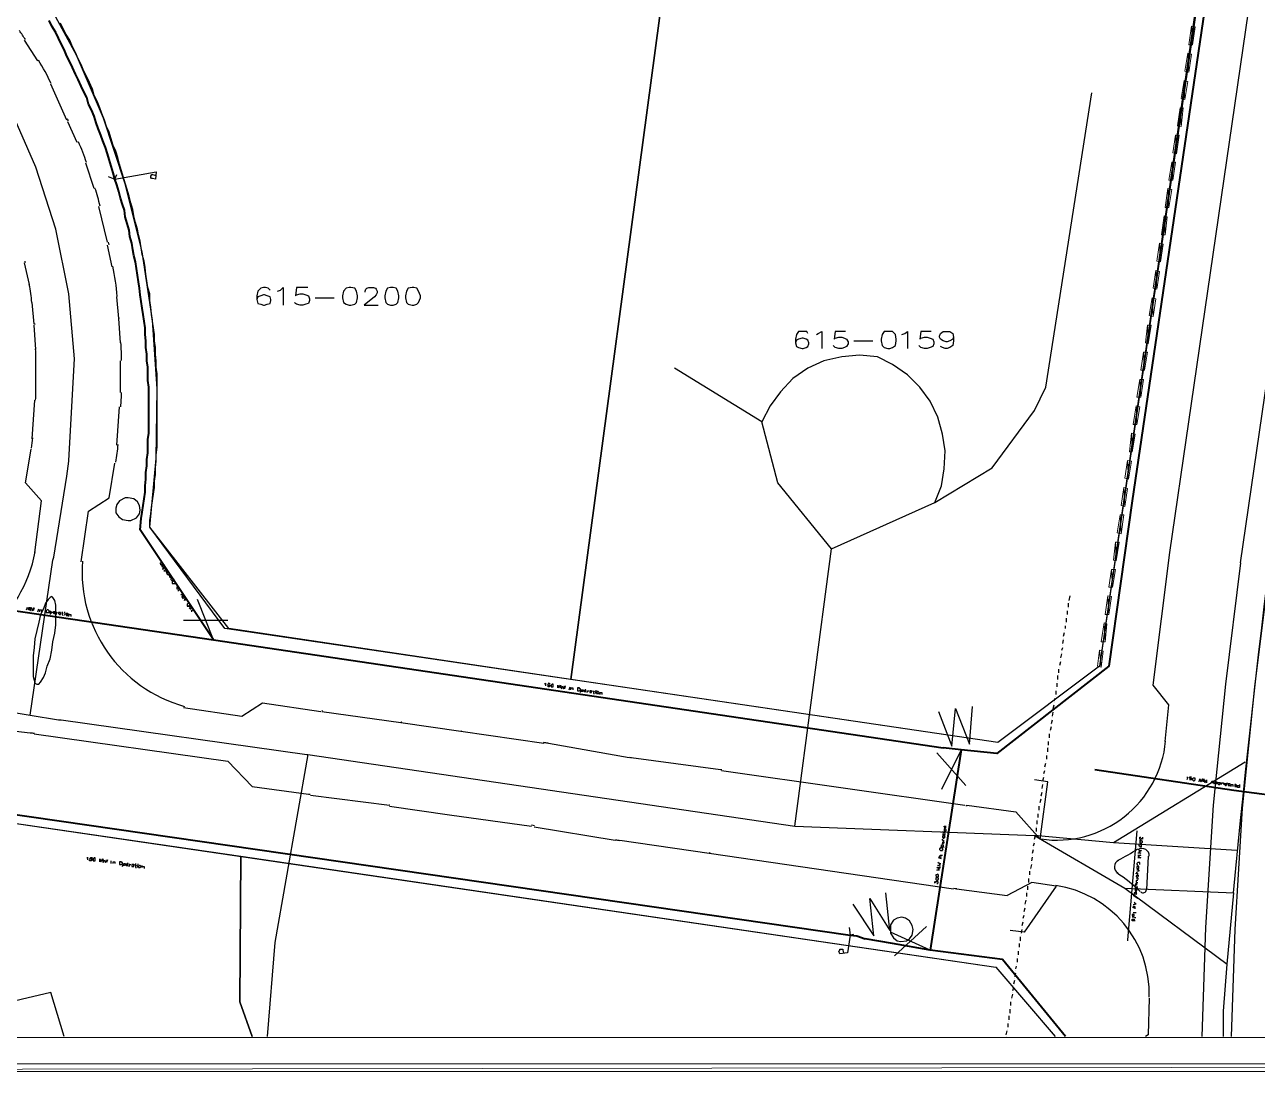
# Model space of a CAD drawing. Header units: inches. Extents: x 5 to 844, y 8 to 596.
# Drawn here: x 225.4 to 393.9, y 8.1 to 151.3 of the extents above; entities that cross this region are included whole.
import ezdxf

# ---------------------------------------------------------------- set-up
doc = ezdxf.new("R2010")
doc.units = ezdxf.units.IN
doc.header["$MEASUREMENT"] = 0
doc.layers.add('PDF_Geometry', color=7, linetype='Continuous', true_color=0x989898)

msp = doc.modelspace()

# ---------------------------------------------------------------- linework, layer by layer
at = {"layer": 'PDF_Geometry', "lineweight": 25}
for points in [[(391.62, 77.67), (451.53, 489.72), (451.92, 491.65)], [(379.67, 60.95), (381.98, 79.08), (410.91, 278.23)], [(227.19, 146.32), (227.19, 146.32), (225.39, 149.15)], [(231.17, 138.22), (228.99, 143.11)], [(232.59, 135.14), (232.59, 135.14), (231.3, 137.96)], [(234.9, 128.84), (234.9, 128.84), (233.75, 132.31)], [(236.7, 121.51), (235.55, 126.39)], [(237.35, 118.17), (236.7, 121.12)], [(226.03, 115.72), (225.39, 118.68)], [(226.67, 110.32), (226.42, 113.28)], [(238.25, 111.09), (237.99, 114.05)], [(226.93, 106.85), (226.93, 106.85), (226.67, 110.19)], [(238.5, 107.75), (238.5, 107.75), (238.25, 111.09)], [(226.93, 101.07), (226.93, 105.44)], [(238.5, 100.94), (238.5, 105.31)], [(226.42, 94.64), (226.8, 99.91)], [(237.99, 93.74), (238.37, 99.01)], [(225.52, 88.6), (226.29, 93.22)], [(236.96, 86.54), (237.73, 91.3)], [(226.8, 79.08), (227.7, 86.15), (225.52, 88.6)], [(233.1, 77.8), (234.13, 84.74), (236.96, 86.54)], [(391.62, 77.67), (389.57, 61.08), (387.89, 44.5), (386.87, 27.78), (386.35, 12.87)], [(395.61, 77.15), (393.55, 60.7), (391.88, 44.11), (390.85, 27.53), (390.34, 12.87)], [(229.12, 73.04), (228.86, 72.91), (228.6, 72.65), (228.22, 72.14), (227.96, 71.37), (227.57, 70.6), (227.32, 69.57), (227.06, 68.41), (226.8, 67.25), (226.67, 66.1), (226.55, 64.94), (226.55, 63.91), (226.55, 62.88), (226.55, 62.11), (226.67, 61.6), (226.8, 61.21), (227.06, 61.08), (227.32, 61.08), (227.57, 61.34), (227.96, 61.98), (228.22, 62.63), (228.47, 63.53), (228.86, 64.55), (229.12, 65.71), (229.25, 66.87), (229.5, 68.03), (229.63, 69.18), (229.63, 70.21), (229.63, 71.11), (229.63, 71.88), (229.5, 72.52), (229.25, 72.91), (229.12, 73.04)], [(368.22, 72.52), (368.35, 73.17)], [(367.97, 70.6), (367.97, 71.11)], [(368.1, 71.62), (368.1, 72.14)], [(368.1, 71.37), (368.1, 71.37)], [(368.22, 72.27), (368.22, 72.27)], [(367.71, 69.31), (367.71, 69.31)], [(367.84, 70.34), (367.84, 70.34)], [(367.84, 69.57), (367.84, 70.08)], [(367.45, 67.64), (367.58, 68.15)], [(367.58, 68.41), (367.58, 68.41)], [(367.71, 68.67), (367.71, 69.05)], [(367.2, 65.71), (367.32, 66.1)], [(367.32, 66.61), (367.45, 67.13)], [(367.32, 66.35), (367.32, 66.35)], [(367.45, 67.38), (367.45, 67.38)], [(366.94, 63.65), (367.07, 64.17)], [(367.07, 64.68), (367.2, 65.2)], [(367.07, 64.43), (367.07, 64.43)], [(367.2, 65.45), (367.2, 65.45)], [(366.81, 62.63), (366.81, 63.14)], [(366.81, 62.37), (366.81, 62.37)], [(366.94, 63.4), (366.94, 63.4)], [(366.55, 60.7), (366.55, 61.21)], [(366.68, 61.73), (366.68, 62.24)], [(366.68, 61.47), (366.68, 61.47)], [(381.34, 53.24), (381.85, 58.25), (379.67, 60.95)], [(366.17, 58.77), (366.3, 59.15)], [(366.3, 59.41), (366.3, 59.41)], [(366.42, 60.44), (366.42, 60.44)], [(366.42, 59.67), (366.42, 60.18)], [(196.33, 55.04), (198.65, 57.61), (226.16, 54.4)], [(247.12, 57.87), (255.09, 56.71), (257.92, 58.51)], [(257.92, 58.51), (265.89, 57.35)], [(266.02, 57.35), (276.81, 55.81)], [(366.04, 57.74), (366.17, 58.25)], [(366.04, 57.48), (366.04, 57.48)], [(366.17, 58.51), (366.17, 58.51)], [(276.81, 55.81), (285.04, 54.65)], [(365.78, 55.68), (365.91, 56.2)], [(365.91, 56.71), (366.04, 57.23)], [(365.91, 56.45), (365.91, 56.45)], [(226.67, 54.27), (253.16, 50.54), (256.5, 47.07)], [(285.04, 54.65), (296.36, 52.98)], [(365.52, 53.75), (365.52, 54.27)], [(365.65, 54.78), (365.78, 55.3)], [(365.65, 54.53), (365.65, 54.53)], [(365.78, 55.55), (365.78, 55.55)], [(297, 52.98), (308.06, 51.05)], [(365.27, 51.83), (365.27, 52.34)], [(365.4, 52.73), (365.4, 53.24)], [(365.4, 52.47), (365.4, 52.47)], [(365.52, 53.5), (365.52, 53.5)], [(308.31, 51.05), (320.53, 49.38)], [(365.14, 51.57), (365.14, 51.57)], [(365.14, 50.8), (365.14, 51.31)], [(320.66, 49.25), (320.66, 49.25), (353.95, 44.5)], [(364.75, 48.87), (364.88, 49.25)], [(364.88, 49.77), (365.01, 50.28)], [(364.88, 49.51), (364.88, 49.51)], [(365.01, 50.54), (365.01, 50.54)], [(364.24, 39.87), (365.27, 47.71), (363.47, 47.97)], [(364.5, 46.81), (364.62, 47.33)], [(364.62, 47.84), (364.75, 48.35)], [(364.62, 47.58), (364.62, 47.58)], [(364.75, 48.61), (364.75, 48.61)], [(256.5, 47.07), (264.22, 46.04)], [(264.47, 45.91), (275.27, 44.5)], [(364.37, 45.78), (364.5, 46.3)], [(364.37, 45.65), (364.37, 45.65)], [(364.5, 46.55), (364.5, 46.55)], [(275.27, 44.37), (283.5, 43.21)], [(354.21, 44.5), (354.21, 44.5), (360.9, 43.6)], [(364.11, 43.85), (364.11, 44.37)], [(364.24, 44.88), (364.37, 45.4)], [(364.24, 44.63), (364.24, 44.63)], [(283.5, 43.21), (294.69, 41.67)], [(364.24, 39.87), (360.9, 43.6)], [(363.85, 42.57), (363.85, 42.57)], [(363.85, 41.93), (363.85, 42.44)], [(363.98, 42.83), (363.98, 43.34)], [(364.11, 43.6), (364.11, 43.6)], [(295.07, 41.54), (306.13, 39.74)], [(363.6, 40.64), (363.6, 40.64)], [(363.72, 41.67), (363.72, 41.67)], [(363.72, 40.9), (363.72, 41.41)], [(306.77, 39.74), (318.98, 37.94)], [(363.34, 38.97), (363.47, 39.36)], [(363.47, 39.87), (363.6, 40.38)], [(363.47, 39.61), (363.47, 39.61)], [(318.98, 37.94), (352.41, 33.06)], [(363.08, 36.91), (363.21, 37.43)], [(363.21, 37.94), (363.34, 38.46)], [(363.21, 37.68), (363.21, 37.68)], [(363.34, 38.71), (363.34, 38.71)], [(379.02, 37.56), (378.77, 32.93)], [(362.82, 34.98), (362.82, 35.5)], [(362.95, 35.88), (363.08, 36.4)], [(362.95, 35.76), (362.95, 35.76)], [(363.08, 36.66), (363.08, 36.66)], [(366.42, 33.44), (363.08, 33.96), (359.74, 32.16)], [(362.7, 33.96), (362.7, 34.47)], [(362.82, 34.73), (362.82, 34.73)], [(352.8, 33.06), (359.74, 32.16)], [(366.42, 33.44), (362.05, 27.14), (360.12, 27.4)], [(362.44, 32.67), (362.44, 32.67)], [(362.44, 32.03), (362.44, 32.54)], [(362.57, 33.7), (362.57, 33.7)], [(362.57, 32.93), (362.57, 33.44)], [(362.05, 29.97), (362.18, 30.48)], [(362.18, 31), (362.31, 31.51)], [(362.18, 30.74), (362.18, 30.74)], [(362.31, 31.77), (362.31, 31.77)], [(361.92, 29.07), (362.05, 29.46)], [(361.92, 28.81), (361.92, 28.81)], [(362.05, 29.71), (362.05, 29.71)], [(361.67, 27.01), (361.8, 27.53)], [(361.8, 28.04), (361.92, 28.56)], [(361.8, 27.78), (361.8, 27.78)], [(361.41, 25.08), (361.41, 25.6)], [(361.54, 25.98), (361.54, 26.5)], [(361.54, 25.86), (361.54, 25.86)], [(361.67, 26.76), (361.67, 26.76)], [(361.15, 23.8), (361.15, 23.8)], [(361.28, 24.06), (361.28, 24.57)], [(361.41, 24.83), (361.41, 24.83)], [(360.9, 22.13), (361.02, 22.51)], [(361.02, 22.77), (361.02, 22.77)], [(361.15, 23.03), (361.15, 23.54)], [(360.64, 20.07), (360.77, 20.58)], [(360.77, 21.1), (360.9, 21.61)], [(360.77, 20.84), (360.77, 20.84)], [(360.9, 21.87), (360.9, 21.87)], [(360.38, 18.14), (360.51, 18.66)], [(360.51, 19.17), (360.64, 19.56)], [(360.51, 18.91), (360.51, 18.91)], [(360.64, 19.81), (360.64, 19.81)], [(360.25, 17.11), (360.25, 17.63)], [(360.25, 16.86), (360.25, 16.86)], [(360.38, 17.88), (360.38, 17.88)], [(379.15, 18.14), (379.02, 13.13)], [(360, 15.18), (360, 15.7)], [(360.12, 16.08), (360.12, 16.6)], [(360.12, 15.96), (360.12, 15.96)], [(359.61, 13.13), (359.74, 13.64)], [(359.74, 13.9), (359.74, 13.9)], [(359.87, 14.93), (359.87, 14.93)], [(359.87, 14.16), (359.87, 14.67)], [(359.61, 12.87), (359.61, 12.87)], [(379.02, 13.13), (378.64, 12.87)]]:
    msp.add_lwpolyline(points, dxfattribs=at)
at = {"layer": 'PDF_Geometry', "color": 6, "lineweight": 40}
for points in [[(392.65, 296.49), (394.07, 296.23), (405.64, 280.8), (402.81, 261.52), (400.88, 248.79), (400.62, 246.73), (394.58, 206.49), (387.12, 156.09), (376.84, 86.15), (373.62, 63.53), (358.32, 51.57), (353.44, 52.08), (351, 52.34)], [(353.44, 52.08), (349.2, 24.7), (344.05, 25.6)], [(344.05, 25.6), (340.33, 26.24)], [(367.71, 12.87), (359.1, 23.41), (349.2, 24.7)]]:
    msp.add_lwpolyline(points, dxfattribs=at)
at = {"layer": 'PDF_Geometry', "color": 7, "lineweight": 25}
for points in [[(404.35, 280.54), (372.34, 63.53), (358.45, 53.11), (252.77, 68.67), (242.49, 82.55), (242.49, 83.45), (242.62, 84.35), (242.74, 85.25), (242.87, 86.15), (243, 87.05), (243.13, 87.95), (243.13, 88.85), (243.26, 89.75), (243.26, 90.65), (243.39, 91.55), (243.39, 92.45), (243.52, 93.48), (243.52, 94.38), (243.52, 95.28), (243.52, 96.18), (243.52, 97.08), (243.52, 97.98), (243.52, 98.88), (243.52, 99.78), (243.52, 100.68), (243.52, 101.71), (243.52, 102.61), (243.52, 103.51), (243.39, 104.41), (243.39, 105.31), (243.26, 106.21), (243.26, 107.11), (243.13, 108.01), (243.13, 108.91), (243, 109.81), (242.87, 110.71), (242.74, 111.61), (242.62, 112.64), (242.49, 113.54), (242.49, 114.44), (242.23, 115.34), (242.1, 116.24), (241.97, 117.14), (241.85, 118.04), (241.72, 118.94), (241.46, 119.84), (241.33, 120.74), (241.2, 121.64), (240.95, 122.54), (240.82, 123.31), (240.56, 124.21), (240.3, 125.11), (240.17, 126.01), (239.92, 126.91), (239.66, 127.81), (239.4, 128.71), (239.15, 129.61), (238.89, 130.38), (238.63, 131.28), (238.37, 132.18), (238.12, 133.08), (237.86, 133.98), (237.47, 134.75), (237.22, 135.65), (236.96, 136.55), (236.57, 137.32), (236.32, 138.22), (235.93, 139.12), (235.67, 139.89), (235.29, 140.79), (234.9, 141.56), (234.65, 142.46), (234.26, 143.36), (233.87, 144.14), (233.49, 144.91), (233.1, 145.81), (232.72, 146.58), (232.33, 147.48), (231.95, 148.25), (231.56, 149.15), (231.05, 149.92), (230.66, 150.69), (230.27, 151.46)], [(258.94, 114.95), (258.69, 115.21), (258.3, 115.34), (258.04, 115.34), (257.66, 115.21), (257.27, 114.82), (257.14, 114.18), (257.14, 113.67), (257.27, 113.15), (257.66, 113.02), (258.04, 112.89), (258.17, 112.89), (258.56, 113.02), (258.94, 113.15), (259.07, 113.54), (259.07, 113.67), (258.94, 114.05), (258.56, 114.18), (258.17, 114.31), (258.04, 114.31), (257.66, 114.18), (257.27, 114.05), (257.14, 113.67)], [(259.97, 114.82), (260.36, 114.95), (260.74, 115.34), (260.74, 112.89)], [(264.09, 115.34), (262.54, 115.34), (262.42, 114.18), (262.54, 114.31), (263.06, 114.44), (263.44, 114.44), (263.83, 114.31), (264.22, 114.18), (264.34, 113.79), (264.34, 113.54), (264.22, 113.15), (263.83, 113.02), (263.44, 112.89), (263.06, 112.89), (262.54, 113.02), (262.42, 113.15), (262.29, 113.28)], [(269.74, 115.34), (269.36, 115.21), (268.97, 114.82), (268.84, 114.18), (268.84, 113.92), (268.97, 113.28), (269.36, 113.02), (269.74, 112.89), (270, 112.89), (270.52, 113.02), (270.77, 113.28), (270.9, 113.92), (270.9, 114.18), (270.77, 114.82), (270.52, 115.21), (270, 115.34), (269.74, 115.34)], [(271.93, 114.69), (271.93, 114.82), (272.06, 115.08), (272.19, 115.21), (272.44, 115.34), (273.09, 115.34), (273.34, 115.21), (273.47, 115.08), (273.6, 114.82), (273.6, 114.57), (273.47, 114.31), (273.21, 114.05), (271.8, 112.89), (273.73, 112.89)], [(275.4, 115.34), (275.01, 115.21), (274.76, 114.82), (274.63, 114.18), (274.63, 113.92), (274.76, 113.28), (275.01, 113.02), (275.4, 112.89), (275.79, 112.89), (276.17, 113.02), (276.43, 113.28), (276.56, 113.92), (276.56, 114.18), (276.43, 114.82), (276.17, 115.21), (275.79, 115.34), (275.4, 115.34)], [(278.36, 115.34), (277.84, 115.21), (277.59, 114.82), (277.46, 114.18), (277.46, 113.92), (277.59, 113.28), (277.84, 113.02), (278.36, 112.89), (278.61, 112.89), (279, 113.02), (279.26, 113.28), (279.51, 113.92), (279.51, 114.18), (279.26, 114.82), (279, 115.21), (278.61, 115.34), (278.36, 115.34)], [(265.12, 113.92), (267.69, 113.92)], [(332.48, 109.04), (332.35, 109.29), (331.97, 109.29), (331.71, 109.29), (331.2, 109.29), (330.94, 108.91), (330.81, 108.27), (330.81, 107.75), (330.94, 107.24), (331.2, 107.11), (331.71, 106.98), (331.84, 106.98), (332.23, 107.11), (332.48, 107.24), (332.61, 107.62), (332.61, 107.75), (332.48, 108.14), (332.23, 108.27), (331.84, 108.39), (331.71, 108.39), (331.2, 108.27), (330.94, 108.14), (330.81, 107.75)], [(333.64, 108.91), (333.9, 109.04), (334.41, 109.29), (334.41, 106.98)], [(337.63, 109.29), (336.21, 109.29), (336.08, 108.27), (336.21, 108.39), (336.73, 108.52), (337.11, 108.52), (337.5, 108.39), (337.75, 108.27), (338.01, 107.88), (338.01, 107.62), (337.75, 107.24), (337.5, 107.11), (337.11, 106.98), (336.73, 106.98), (336.21, 107.11), (336.08, 107.24), (335.95, 107.37)], [(338.78, 108.01), (341.35, 108.01)], [(343.41, 109.29), (342.9, 109.29), (342.64, 108.91), (342.51, 108.27), (342.51, 108.01), (342.64, 107.37), (342.9, 107.11), (343.41, 106.98), (343.67, 106.98), (344.05, 107.11), (344.44, 107.37), (344.57, 108.01), (344.57, 108.27), (344.44, 108.91), (344.05, 109.29), (343.67, 109.29), (343.41, 109.29)], [(345.34, 108.91), (345.73, 109.04), (346.11, 109.29), (346.11, 106.98)], [(349.33, 109.29), (347.91, 109.29), (347.78, 108.27), (347.91, 108.39), (348.43, 108.52), (348.81, 108.52), (349.2, 108.39), (349.58, 108.27), (349.71, 107.88), (349.71, 107.62), (349.58, 107.24), (349.2, 107.11), (348.81, 106.98), (348.43, 106.98), (347.91, 107.11), (347.78, 107.24), (347.65, 107.37)], [(352.41, 108.52), (352.28, 108.27), (351.9, 108.01), (351.51, 107.88), (351.38, 107.88), (351, 108.01), (350.61, 108.27), (350.48, 108.52), (350.48, 108.65), (350.61, 109.04), (351, 109.29), (351.38, 109.29), (351.51, 109.29), (351.9, 109.29), (352.28, 109.04), (352.41, 108.52), (352.41, 108.01), (352.28, 107.37), (351.9, 107.11), (351.51, 106.98), (351.25, 106.98), (350.87, 107.11), (350.61, 107.24)], [(142.85, 12.87), (138.09, 27.01), (146.06, 41.41), (153.01, 42.7), (159.95, 43.73), (166.89, 44.5), (173.96, 45.14), (181.03, 45.4), (188.1, 45.53), (195.05, 45.27), (202.12, 44.88), (209.19, 44.11), (216.13, 43.21), (358.2, 22.38), (366.3, 12.87)]]:
    msp.add_lwpolyline(points, dxfattribs=at)
at = {"layer": 'PDF_Geometry', "color": 9, "lineweight": 25, "true_color": 0xbababa}
for points in [[(274.63, 157.38), (312.68, 155.96), (300.08, 61.73), (253.29, 68.67), (242.49, 82.55), (243.39, 91.94), (243.52, 101.45), (242.87, 110.84), (241.46, 120.22), (239.15, 129.48), (236.19, 138.48), (232.46, 147.09), (227.96, 155.45), (225.65, 159.18), (274.63, 157.38)], [(328.37, 155.32), (385.45, 153.14), (372.34, 63.53), (358.45, 53.11), (300.08, 61.73), (312.68, 155.96), (328.37, 155.32)], [(335.7, 79.6), (349.84, 85.9), (357.68, 90.65), (363.47, 98.5), (365.01, 101.71), (371.31, 141.95)], [(226.16, 56.84), (226.16, 56.84), (229.25, 78.05), (229.37, 78.44), (231.17, 89.5), (231.43, 91.55), (231.43, 91.68), (232.2, 105.57), (231.43, 114.44), (229.63, 123.31), (226.93, 131.79), (223.33, 140.02)], [(349.84, 85.9), (350.74, 88.21), (351.13, 90.52), (351.25, 92.97), (350.87, 95.28), (350.23, 97.6), (349.2, 99.78), (347.78, 101.71), (346.11, 103.38), (344.05, 104.79), (342, 105.82), (339.55, 106.08), (337.11, 105.82), (334.67, 105.31), (332.48, 104.28), (330.43, 102.87), (328.75, 101.07), (327.34, 99.14), (326.18, 96.95)], [(335.7, 79.6), (328.37, 88.6), (326.18, 96.95), (314.23, 104.28)], [(330.68, 41.67), (335.7, 79.6)], [(126.01, 12.87), (113.67, 47.84), (119.07, 50.03), (141.56, 55.94), (164.45, 59.41), (187.59, 60.57), (194.66, 60.44), (211.25, 59.15), (212.92, 59.03), (226.16, 56.84)], [(226.16, 56.84), (230.02, 56.2), (230.4, 56.2), (263.96, 51.44), (264.09, 51.44), (330.68, 41.67), (363.47, 40.38)], [(264.09, 51.44), (259.59, 25.73), (258.56, 12.87)], [(392.27, 50.41), (374.27, 39.36)], [(142.85, 12.87), (138.09, 27.01), (146.06, 41.41), (153.01, 42.7), (159.95, 43.73), (166.89, 44.5), (173.96, 45.14), (181.03, 45.4), (188.1, 45.53), (195.05, 45.27), (202.12, 44.88), (209.19, 44.11), (216.13, 43.21), (254.96, 37.56), (254.83, 17.63), (256.5, 12.87), (254.83, 17.63), (254.96, 37.56), (358.2, 22.38), (366.3, 12.87)], [(230.79, 12.87), (228.99, 18.91), (216, 15.83), (208.29, 39.48)], [(391.11, 38.33), (374.27, 39.36), (363.47, 40.38)], [(363.47, 40.38), (375.81, 33.18), (390.72, 32.54)], [(375.81, 33.18), (389.82, 22.77)], [(389.31, 12.87), (389.31, 15.18), (389.31, 16.34), (389.82, 22.77), (390.72, 32.54)]]:
    msp.add_lwpolyline(points, dxfattribs=at)
at = {"layer": 'PDF_Geometry', "lineweight": 0}
for points in [[(274.63, 157.38), (225.65, 159.18), (227.96, 155.45), (232.46, 147.09), (236.19, 138.48), (239.15, 129.48), (241.46, 120.22), (242.87, 110.84), (243.52, 101.45), (243.39, 91.94), (242.49, 82.55), (253.29, 68.67), (300.08, 61.73), (312.68, 155.96), (274.63, 157.38)], [(328.37, 155.32), (312.68, 155.96), (300.08, 61.73), (358.45, 53.11), (372.34, 63.53), (385.45, 153.14), (328.37, 155.32)], [(256.5, 12.87), (254.83, 17.63), (254.96, 37.56), (216.13, 43.21), (209.19, 44.11), (202.12, 44.88), (195.05, 45.27), (188.1, 45.53), (181.03, 45.4), (173.96, 45.14), (166.89, 44.5), (159.95, 43.73), (153.01, 42.7), (146.06, 41.41), (138.09, 27.01), (142.85, 12.87)], [(366.3, 12.87), (358.2, 22.38), (254.96, 37.56), (254.83, 17.63), (256.5, 12.87)]]:
    msp.add_lwpolyline(points, dxfattribs=at)
at = {"layer": 'PDF_Geometry', "color": 3, "lineweight": 40}
for points in [[(241.33, 83.71), (241.46, 84.61), (241.59, 85.51), (241.72, 86.41), (241.85, 87.31), (241.85, 88.21), (241.97, 89.11), (241.97, 90.01), (242.1, 90.91), (242.1, 91.81), (242.23, 92.71), (242.23, 93.61), (242.23, 94.51), (242.36, 95.41), (242.36, 96.31), (242.36, 97.21), (242.36, 98.11), (242.36, 99.01), (242.36, 99.91), (242.36, 100.81), (242.36, 101.71), (242.23, 102.61), (242.23, 103.51), (242.23, 104.41), (242.1, 105.31), (242.1, 106.21), (241.97, 107.11), (241.97, 108.01), (241.85, 108.91), (241.85, 109.81), (241.72, 110.71), (241.59, 111.61), (241.46, 112.51), (241.33, 113.41), (241.2, 114.31), (241.07, 115.21), (240.95, 116.11), (240.82, 117.01), (240.69, 117.91), (240.56, 118.81), (240.3, 119.71), (240.17, 120.48), (240.05, 121.38), (239.79, 122.28), (239.66, 123.18), (239.4, 124.08), (239.15, 124.98), (239.02, 125.88), (238.76, 126.65), (238.5, 127.55), (238.25, 128.45), (237.99, 129.35), (237.73, 130.12), (237.47, 131.02), (237.22, 131.92), (236.96, 132.82), (236.7, 133.59), (236.45, 134.49), (236.06, 135.39), (235.8, 136.16), (235.42, 137.06), (235.16, 137.84), (234.9, 138.74), (234.52, 139.64), (234.13, 140.41), (233.87, 141.31), (233.49, 142.08), (233.1, 142.85), (232.72, 143.75), (232.33, 144.52), (231.95, 145.42), (231.56, 146.19), (231.17, 146.96), (230.79, 147.86), (230.4, 148.64), (230.02, 149.41), (229.63, 150.18), (229.12, 151.08), (228.73, 151.85)], [(251.23, 67.13), (241.2, 82.17), (241.33, 83.71)], [(205.85, 73.81), (251.23, 67.13)], [(251.23, 67.13), (351, 52.34)], [(371.7, 49.38), (390.72, 46.55), (404.61, 44.75)], [(214.59, 44.63), (338.27, 26.76), (339.17, 26.63), (340.33, 26.24)]]:
    msp.add_lwpolyline(points, dxfattribs=at)
at = {"layer": 'PDF_Geometry', "color": 4, "lineweight": 0}
for points in [[(384.94, 151.08), (385.07, 148.51), (384.55, 148.51), (384.94, 151.08)], [(385.45, 150.95), (384.94, 151.08), (385.07, 148.51), (385.45, 150.95)], [(384.42, 147.35), (384.55, 144.78), (384.04, 144.91), (384.42, 147.35)], [(384.94, 147.22), (384.42, 147.35), (384.55, 144.78), (384.94, 147.22)], [(383.91, 143.62), (384.04, 141.05), (383.52, 141.18), (383.91, 143.62)], [(384.42, 143.49), (383.91, 143.62), (384.04, 141.05), (384.42, 143.49)], [(383.4, 139.89), (383.52, 137.32), (383.01, 137.45), (383.4, 139.89)], [(383.78, 139.89), (383.4, 139.89), (383.52, 137.32), (383.78, 139.89)], [(382.75, 136.16), (382.88, 133.59), (382.37, 133.72), (382.75, 136.16)], [(383.27, 136.16), (382.75, 136.16), (382.88, 133.59), (383.27, 136.16)], [(382.24, 132.44), (382.37, 129.99), (381.85, 129.99), (382.24, 132.44)], [(382.75, 132.44), (382.24, 132.44), (382.37, 129.99), (382.75, 132.44)], [(381.72, 128.84), (381.85, 126.27), (381.34, 126.27), (381.72, 128.84)], [(382.24, 128.71), (381.72, 128.84), (381.85, 126.27), (382.24, 128.71)], [(381.21, 125.11), (381.34, 122.54), (380.82, 122.54), (381.21, 125.11)], [(381.6, 124.98), (381.21, 125.11), (381.34, 122.54), (381.6, 124.98)], [(380.57, 121.38), (380.7, 118.81), (380.18, 118.94), (380.57, 121.38)], [(381.08, 121.25), (380.57, 121.38), (380.7, 118.81), (381.08, 121.25)], [(380.05, 117.65), (380.18, 115.08), (379.67, 115.21), (380.05, 117.65)], [(380.57, 117.52), (380.05, 117.65), (380.18, 115.08), (380.57, 117.52)], [(379.54, 113.92), (379.67, 111.35), (379.15, 111.48), (379.54, 113.92)], [(380.05, 113.79), (379.54, 113.92), (379.67, 111.35), (380.05, 113.79)], [(378.9, 110.19), (379.02, 107.62), (378.64, 107.75), (378.9, 110.19)], [(379.41, 110.19), (378.9, 110.19), (379.02, 107.62), (379.41, 110.19)], [(378.38, 106.47), (378.51, 104.02), (378, 104.02), (378.38, 106.47)], [(378.9, 106.47), (378.38, 106.47), (378.51, 104.02), (378.9, 106.47)], [(377.87, 102.74), (378, 100.3), (377.48, 100.3), (377.87, 102.74)], [(378.38, 102.74), (377.87, 102.74), (378, 100.3), (378.38, 102.74)], [(377.35, 99.14), (377.48, 96.57), (376.97, 96.57), (377.35, 99.14)], [(377.87, 99.01), (377.35, 99.14), (377.48, 96.57), (377.87, 99.01)], [(376.71, 95.41), (376.84, 92.84), (376.45, 92.84), (376.71, 95.41)], [(377.22, 95.28), (376.71, 95.41), (376.84, 92.84), (377.22, 95.28)], [(376.2, 91.68), (376.32, 89.11), (375.81, 89.24), (376.2, 91.68)], [(376.71, 91.55), (376.2, 91.68), (376.32, 89.11), (376.71, 91.55)], [(375.68, 87.95), (375.81, 85.38), (375.3, 85.51), (375.68, 87.95)], [(376.2, 87.82), (375.68, 87.95), (375.81, 85.38), (376.2, 87.82)], [(375.17, 84.22), (375.3, 81.65), (374.78, 81.78), (375.17, 84.22)], [(375.68, 84.22), (375.17, 84.22), (375.3, 81.65), (375.68, 84.22)], [(374.52, 80.5), (374.65, 77.92), (374.27, 78.05), (374.52, 80.5)], [(375.04, 80.5), (374.52, 80.5), (374.65, 77.92), (375.04, 80.5)], [(374.01, 76.77), (374.14, 74.32), (373.62, 74.32), (374.01, 76.77)], [(374.52, 76.77), (374.01, 76.77), (374.14, 74.32), (374.52, 76.77)], [(373.5, 73.17), (373.62, 70.6), (373.11, 70.6), (373.5, 73.17)], [(374.01, 73.04), (373.5, 73.17), (373.62, 70.6), (374.01, 73.04)], [(372.98, 69.44), (373.11, 66.87), (372.6, 66.87), (372.98, 69.44)], [(373.37, 69.31), (372.98, 69.44), (373.11, 66.87), (373.37, 69.31)], [(372.34, 65.71), (372.6, 63.4), (372.08, 63.53), (372.34, 65.71)], [(372.85, 65.58), (372.34, 65.71), (372.6, 63.4), (372.85, 65.58)], [(372.6, 63.4), (372.08, 63.53)]]:
    msp.add_lwpolyline(points, dxfattribs=at)
at = {"layer": 'PDF_Geometry', "color": 1, "lineweight": 25}
for points in [[(236.83, 130.51), (237.73, 130.12), (237.99, 130.76)], [(237.86, 84.48), (238.25, 83.97), (238.76, 83.58), (239.53, 83.45), (239.92, 83.45), (240.69, 83.84), (241.07, 84.35), (241.2, 84.87), (241.07, 85.51), (240.82, 86.02), (240.3, 86.41), (239.53, 86.54), (239.15, 86.54), (238.37, 86.15), (237.99, 85.64), (237.86, 85.12), (237.86, 84.48)], [(244.03, 77.41), (244.03, 77.54), (243.9, 77.54), (244.03, 77.67), (244.16, 77.8)], [(244.29, 77.54), (244.03, 77.41), (244.16, 77.41)], [(244.29, 77.15), (244.29, 77.02), (244.42, 77.02), (244.42, 77.15), (244.54, 77.15), (244.54, 77.28), (244.42, 77.28), (244.42, 77.41), (244.29, 77.41), (244.29, 77.28), (244.16, 77.28), (244.16, 77.15), (244.29, 77.15)], [(244.29, 76.77), (244.29, 76.9), (244.29, 76.77)], [(244.42, 76.9), (244.67, 77.02)], [(244.42, 76.51), (244.67, 76.77), (244.8, 76.77), (244.8, 76.9), (244.67, 76.9)], [(244.67, 76.64), (244.54, 76.77)], [(244.67, 76.38), (244.93, 76.64)], [(244.8, 76.51), (244.8, 76.38), (244.8, 76.25), (244.93, 76.25), (245.06, 76.38), (245.06, 76.51), (244.93, 76.51)], [(245.06, 76), (244.93, 76), (244.93, 76.12)], [(245.32, 76.12), (245.06, 76), (245.19, 76)], [(245.32, 75.61), (245.19, 75.87), (245.19, 75.74), (245.32, 75.61), (245.44, 75.74), (245.44, 75.87), (245.32, 75.87), (245.32, 76)], [(245.83, 75.48), (245.57, 75.22), (245.44, 75.35), (245.44, 75.48), (245.57, 75.61), (245.57, 75.48), (245.7, 75.48), (245.7, 75.35)], [(245.57, 74.84), (245.7, 74.84), (245.83, 74.84), (245.96, 74.84), (245.96, 74.97), (245.96, 75.1), (245.83, 75.1), (245.83, 75.22), (245.7, 75.22), (245.7, 75.1), (245.57, 75.1), (245.57, 74.97), (245.57, 74.84)], [(246.6, 74.2), (246.34, 74.07), (246.22, 74.07), (246.22, 74.2), (246.22, 74.32), (246.34, 74.45)], [(246.6, 74.07), (246.34, 73.81)], [(247.24, 73.17), (246.86, 72.91), (247.12, 73.3), (246.73, 73.3), (246.99, 73.42)], [(247.5, 72.65), (247.24, 72.52), (247.37, 72.91), (246.99, 72.78), (247.37, 73.04)], [(225.65, 71.24), (225.77, 71.62), (225.9, 71.24), (226.03, 71.62), (226.03, 71.24)], [(226.16, 71.11), (226.29, 71.62), (226.42, 71.11), (226.67, 71.5), (226.55, 71.11)], [(227.19, 70.98), (227.32, 71.37)], [(227.45, 70.98), (227.45, 71.24), (227.57, 71.24), (227.7, 71.24), (227.7, 71.11), (227.7, 70.98)], [(228.47, 71.24), (228.35, 71.11), (228.35, 70.98), (228.35, 70.85), (228.47, 70.85), (228.6, 70.85), (228.73, 70.85), (228.73, 70.98), (228.73, 71.11), (228.6, 71.24), (228.47, 71.24)], [(228.86, 71.11), (228.86, 70.6)], [(228.86, 70.98), (228.99, 70.98), (229.12, 70.98), (229.12, 70.85), (228.99, 70.73), (228.86, 70.85)], [(229.25, 70.85), (229.63, 70.85), (229.5, 70.98), (229.37, 70.98), (229.25, 70.85), (229.37, 70.73), (229.5, 70.73), (229.63, 70.73)], [(229.76, 70.6), (229.76, 70.98)], [(229.76, 70.85), (229.89, 70.85)], [(230.27, 70.85), (230.15, 70.85), (230.02, 70.85), (230.02, 70.73), (230.15, 70.6), (230.27, 70.6), (230.27, 70.85), (230.27, 70.73)], [(230.53, 70.98), (230.53, 70.6), (230.66, 70.47)], [(230.53, 70.85), (230.66, 70.73)], [(230.79, 70.85), (230.92, 70.85), (230.79, 70.85)], [(247.63, 71.75), (247.76, 71.75), (247.89, 71.75), (247.89, 71.88), (248.02, 71.88), (248.02, 72.01), (247.89, 72.14), (247.76, 72.14), (247.63, 72.01), (247.63, 71.88), (247.63, 71.75)], [(247.89, 71.5), (248.02, 71.37), (248.14, 71.37), (248.02, 71.5), (248.02, 71.62), (248.02, 71.75), (248.14, 71.75), (248.27, 71.62), (248.27, 71.5)], [(248.27, 70.98), (248.27, 71.11), (248.14, 71.11), (248.4, 71.24)], [(230.92, 70.73), (230.79, 70.47)], [(231.17, 70.73), (231.05, 70.73), (231.05, 70.6), (231.05, 70.47), (231.17, 70.47), (231.3, 70.47), (231.3, 70.6), (231.3, 70.73), (231.17, 70.73)], [(231.43, 70.34), (231.43, 70.73)], [(231.43, 70.6), (231.56, 70.6), (231.69, 70.6), (231.69, 70.34)], [(296.49, 61.08), (296.61, 61.21), (296.61, 60.83)], [(297.26, 61.08), (297, 61.21), (296.87, 60.95), (297, 60.95), (297.13, 60.95), (297.26, 60.95), (297.26, 60.83), (297.13, 60.83), (297.13, 60.7), (297, 60.7), (296.87, 60.83)], [(297.51, 61.08), (297.39, 60.95), (297.39, 60.83), (297.39, 60.7), (297.51, 60.7), (297.64, 60.7), (297.64, 60.83), (297.64, 60.95), (297.64, 61.08), (297.51, 61.08)], [(298.29, 60.57), (298.29, 60.95), (298.41, 60.57), (298.67, 60.95), (298.67, 60.57)], [(298.8, 60.44), (298.93, 60.83), (299.06, 60.44), (299.31, 60.83), (299.19, 60.44)], [(299.83, 60.31), (299.96, 60.7)], [(300.08, 60.31), (300.08, 60.57), (300.08, 60.44)], [(300.08, 60.57), (300.21, 60.57), (300.34, 60.57), (300.34, 60.44), (300.34, 60.31)], [(301.11, 60.57), (300.98, 60.57), (300.98, 60.44), (300.98, 60.31), (300.98, 60.18), (301.11, 60.18), (301.24, 60.18), (301.37, 60.31), (301.37, 60.44), (301.24, 60.44), (301.24, 60.57), (301.11, 60.57)], [(301.37, 59.93), (301.5, 60.31), (301.63, 60.31), (301.76, 60.31), (301.76, 60.18), (301.76, 60.05), (301.63, 60.05), (301.5, 60.05), (301.5, 60.18)], [(301.88, 60.18), (302.14, 60.18), (302.14, 60.31), (302.01, 60.31), (301.88, 60.18), (301.88, 60.05), (302.01, 60.05), (302.14, 60.05)], [(302.27, 59.93), (302.4, 60.18), (302.53, 60.18)], [(302.91, 60.18), (302.78, 60.18), (302.66, 60.18), (302.66, 60.05), (302.66, 59.93), (302.78, 59.93), (302.91, 59.93), (302.91, 60.18), (302.91, 60.05)], [(303.04, 60.18), (303.3, 60.05)], [(303.17, 60.18), (303.17, 59.93), (303.17, 59.8), (303.3, 59.8)], [(303.43, 60.18), (303.56, 60.18), (303.43, 60.18)], [(303.43, 60.05), (303.43, 59.8)], [(303.68, 60.05), (303.68, 59.93), (303.56, 59.93), (303.56, 59.8), (303.68, 59.8), (303.81, 59.8), (303.94, 59.8), (303.94, 59.93), (303.81, 60.05), (303.68, 60.05)], [(304.07, 59.67), (304.07, 59.93), (304.2, 59.93), (304.33, 59.93), (304.33, 59.67)], [(384.3, 48.35), (384.3, 48.35), (384.42, 48.35), (384.3, 47.97)], [(384.94, 48.35), (384.68, 48.35), (384.68, 48.23), (384.81, 48.23), (384.94, 48.23), (384.94, 48.1), (384.94, 47.97), (384.81, 47.97), (384.68, 47.97)], [(385.32, 48.23), (385.2, 48.23), (385.07, 48.1), (385.07, 47.97), (385.2, 47.84), (385.32, 47.84), (385.45, 47.97), (385.45, 48.1), (385.45, 48.23), (385.32, 48.23)], [(385.97, 47.71), (386.09, 48.1), (386.22, 47.71), (386.48, 48.1), (386.35, 47.71)], [(386.61, 47.71), (386.61, 48.1), (386.74, 47.58), (386.99, 47.97), (386.99, 47.58)], [(387.89, 47.58), (387.64, 47.58), (387.77, 47.84), (388.02, 47.45)], [(388.15, 47.71), (388.28, 47.71), (388.41, 47.71), (388.41, 47.58), (388.41, 47.45), (388.28, 47.45), (388.15, 47.45), (388.15, 47.84)], [(388.79, 47.33), (388.92, 47.58), (388.79, 47.58), (388.67, 47.58), (388.54, 47.58), (388.54, 47.45), (388.67, 47.33), (388.79, 47.33), (388.79, 47.45)], [(389.05, 47.33), (389.05, 47.58), (389.05, 47.45)], [(389.05, 47.58), (389.18, 47.58), (389.31, 47.58), (389.31, 47.45), (389.31, 47.33)], [(389.69, 47.45), (389.57, 47.45), (389.44, 47.45), (389.44, 47.33), (389.57, 47.2), (389.69, 47.2), (389.69, 47.33)], [(389.82, 47.58), (389.69, 47.2)], [(390.08, 47.45), (389.95, 47.45), (389.95, 47.33), (389.95, 47.2), (390.08, 47.2), (390.21, 47.2), (390.21, 47.33), (390.21, 47.45), (390.08, 47.45)], [(390.34, 47.07), (390.34, 47.33), (390.47, 47.33), (390.59, 47.33), (390.59, 47.07)], [(390.85, 47.2), (391.11, 47.2), (390.98, 47.33), (390.85, 47.33), (390.85, 47.2), (390.85, 47.07), (390.98, 47.07), (391.11, 47.07)], [(391.49, 47.33), (391.49, 46.94), (391.37, 46.94), (391.24, 46.94), (391.24, 47.07), (391.24, 47.2), (391.37, 47.2), (391.49, 47.2)], [(350.87, 40.77), (350.87, 40.9), (350.87, 40.77)], [(350.87, 40.51), (351.13, 40.51), (351.25, 40.51), (351.25, 40.64)], [(351, 40.77), (351.25, 40.77)], [(351, 40.51), (351, 40.64)], [(351.25, 41.41), (351.13, 41.54), (351.13, 41.67), (351.25, 41.67), (351.38, 41.67)], [(351.38, 41.41), (351.13, 41.41)], [(351.13, 41.03), (351.13, 40.9), (351.25, 40.9), (351.25, 41.03), (351.38, 41.03), (351.38, 41.16), (351.25, 41.28), (351.13, 41.28), (351.13, 41.16), (351.13, 41.03)], [(351.13, 38.71), (350.74, 38.84), (350.74, 38.97), (350.74, 39.1), (350.87, 39.1), (351, 39.1), (351, 38.97), (351, 38.84), (350.87, 38.84)], [(351.25, 40.26), (351, 40.26), (350.87, 40.26), (350.87, 40.13), (351, 40), (351.13, 40), (351.13, 40.13), (351.25, 40.13), (351.13, 40.26)], [(350.87, 39.74), (350.87, 39.87)], [(351.13, 39.61), (350.87, 39.74), (351, 39.74)], [(350.87, 39.23), (351, 39.48), (350.87, 39.48), (350.87, 39.36), (350.87, 39.23), (351, 39.23), (351, 39.36), (351.13, 39.36), (351.13, 39.48), (351, 39.48)], [(378.12, 39.1), (378.12, 39.23), (378, 39.23), (377.87, 39.23), (377.74, 39.1), (377.74, 38.97), (377.87, 38.97), (377.87, 38.84), (378, 38.84), (378.12, 38.84), (378.12, 38.97), (378.12, 39.1)], [(378.25, 40.13), (378.25, 39.87), (378.12, 40), (378.12, 39.87), (378, 39.87), (377.87, 39.87), (377.87, 40), (377.87, 40.13), (378, 40.13)], [(378.25, 39.48), (378.25, 39.61), (378.12, 39.61), (378, 39.74), (377.87, 39.74), (377.87, 39.61), (377.87, 39.48), (377.87, 39.36), (378, 39.36), (378.12, 39.36), (378.25, 39.48)], [(233.87, 37.3), (234, 37.3), (234, 37.43), (234, 37.04)], [(234.65, 37.3), (234.39, 37.3), (234.26, 37.17), (234.39, 37.17), (234.52, 37.17), (234.65, 37.17), (234.65, 37.04), (234.52, 37.04), (234.52, 36.91), (234.39, 36.91), (234.26, 36.91), (234.26, 37.04)], [(234.9, 37.3), (234.77, 37.17), (234.77, 37.04), (234.77, 36.91), (234.9, 36.91), (235.03, 36.91), (235.03, 37.04), (235.03, 37.17), (235.03, 37.3), (234.9, 37.3)], [(235.67, 36.78), (235.67, 37.17), (235.8, 36.78), (236.06, 37.17), (236.06, 36.66)], [(350.74, 37.17), (350.35, 37.3)], [(350.48, 38.46), (350.61, 38.33), (350.74, 38.33), (350.87, 38.33), (350.87, 38.46), (351, 38.46), (350.87, 38.58), (350.87, 38.71), (350.74, 38.71), (350.61, 38.71), (350.61, 38.58), (350.48, 38.58), (350.48, 38.46)], [(350.48, 37.43), (350.48, 37.56), (350.61, 37.68), (350.87, 37.68)], [(350.74, 37.43), (350.48, 37.43), (350.61, 37.43)], [(377.74, 38.33), (378.12, 38.33), (377.74, 38.07), (378, 37.94), (377.61, 37.94)], [(377.61, 37.68), (378, 37.68), (377.61, 37.56), (378, 37.3), (377.61, 37.3)], [(236.19, 36.66), (236.32, 37.04), (236.45, 36.66), (236.7, 37.04), (236.57, 36.66)], [(237.22, 36.53), (237.22, 36.91)], [(237.47, 36.53), (237.47, 36.78), (237.47, 36.66)], [(237.47, 36.78), (237.6, 36.78), (237.73, 36.78), (237.73, 36.66), (237.73, 36.53)], [(238.5, 36.78), (238.37, 36.78), (238.37, 36.66), (238.37, 36.53), (238.37, 36.4), (238.5, 36.4), (238.63, 36.4), (238.76, 36.53), (238.76, 36.66), (238.63, 36.66), (238.63, 36.78), (238.5, 36.78)], [(238.76, 36.14), (238.89, 36.53), (239.02, 36.53), (239.15, 36.53), (239.15, 36.4), (239.02, 36.27), (238.89, 36.27), (238.89, 36.4)], [(239.27, 36.4), (239.53, 36.4), (239.53, 36.53), (239.4, 36.53), (239.27, 36.4), (239.27, 36.27), (239.4, 36.27), (239.53, 36.27)], [(239.66, 36.14), (239.79, 36.4), (239.66, 36.4)], [(239.79, 36.4), (239.92, 36.4)], [(240.3, 36.4), (240.17, 36.4), (240.05, 36.4), (240.05, 36.27), (240.05, 36.14), (240.17, 36.14), (240.3, 36.14), (240.3, 36.4), (240.3, 36.27)], [(240.43, 36.4), (240.69, 36.27)], [(240.56, 36.53), (240.56, 36.14), (240.56, 36.01), (240.69, 36.01)], [(240.82, 36.4), (240.95, 36.4), (240.82, 36.4)], [(240.82, 36.27), (240.82, 36.01)], [(241.07, 36.27), (240.95, 36.14), (240.95, 36.01), (241.07, 36.01), (241.2, 36.01), (241.33, 36.14), (241.2, 36.27), (241.07, 36.27)], [(241.46, 36.01), (241.46, 36.27)], [(241.46, 36.14), (241.59, 36.14), (241.72, 36.14), (241.72, 35.88)], [(350.48, 35.63), (350.1, 35.63), (350.48, 35.76), (350.1, 36.01), (350.61, 36.01)], [(350.61, 36.14), (350.23, 36.27), (350.61, 36.4), (350.23, 36.66), (350.61, 36.53)], [(377.87, 36.4), (377.87, 36.53), (377.87, 36.66), (377.74, 36.66), (377.61, 36.66), (377.48, 36.53), (377.48, 36.4), (377.61, 36.4)], [(377.74, 36.14), (377.61, 36.27), (377.61, 36.14), (377.48, 36.14), (377.48, 36.01), (377.48, 35.88), (377.61, 35.88), (377.74, 35.88), (377.74, 36.01), (377.74, 36.14)], [(377.48, 35.76), (377.74, 35.76)], [(377.61, 35.76), (377.74, 35.63), (377.74, 35.5), (377.61, 35.5), (377.48, 35.5)], [(349.84, 33.83), (349.84, 34.08), (349.97, 33.96), (349.97, 34.08), (350.1, 34.08), (350.23, 34.08), (350.23, 33.96), (350.23, 33.83), (350.1, 33.7)], [(349.97, 34.86), (350.1, 34.73), (350.23, 34.73), (350.35, 34.73), (350.35, 34.86), (350.35, 34.98), (350.23, 34.98), (350.23, 35.11), (350.1, 34.98), (349.97, 34.98), (349.97, 34.86)], [(349.97, 34.47), (349.97, 34.34), (350.1, 34.21), (350.23, 34.21), (350.23, 34.34), (350.35, 34.34), (350.35, 34.47), (350.23, 34.6), (350.1, 34.6), (349.97, 34.6), (349.97, 34.47)], [(377.48, 33.57), (377.48, 33.7), (377.48, 33.83), (377.35, 33.83), (377.35, 33.7), (377.22, 33.7), (377.22, 33.57), (377.35, 33.57)], [(377.61, 34.98), (377.61, 35.11), (377.61, 35.24), (377.48, 35.11), (377.35, 35.11), (377.35, 35.24), (377.48, 35.24), (377.48, 35.37)], [(377.74, 34.86), (377.48, 34.86), (377.35, 34.86), (377.35, 34.73)], [(377.35, 34.6), (377.61, 34.6), (377.48, 34.6)], [(377.61, 34.21), (377.35, 34.21), (377.35, 34.08), (377.35, 33.96), (377.61, 33.96)], [(377.61, 34.86), (377.61, 34.73)], [(377.61, 34.6), (377.61, 34.47), (377.61, 34.34)], [(377.61, 31.77), (376.97, 32.16)], [(377.35, 32.28), (377.35, 32.41), (377.48, 32.54), (377.35, 32.54), (377.35, 32.67), (377.22, 32.67), (377.22, 32.54), (377.1, 32.54), (377.1, 32.41), (377.22, 32.41)], [(377.48, 32.28), (377.1, 32.41)], [(377.61, 33.31), (377.35, 33.31), (377.22, 33.31), (377.22, 33.18)], [(377.35, 33.06), (377.35, 32.8), (377.48, 32.8), (377.48, 32.93), (377.35, 33.06), (377.22, 33.06), (377.22, 32.93), (377.22, 32.8)], [(377.48, 33.31), (377.48, 33.18)], [(377.1, 31.26), (377.35, 31), (376.97, 30.87)], [(377.22, 30.36), (377.22, 30.48), (377.22, 30.61), (377.1, 30.61), (377.1, 30.48), (376.97, 30.48), (376.97, 30.61), (377.1, 30.74)], [(377.22, 31.13), (377.1, 30.87)], [(344.7, 29.07), (344.18, 28.81), (343.8, 28.17), (343.8, 27.53), (343.8, 27.01), (344.18, 26.37), (344.7, 25.98), (345.21, 25.86), (345.98, 25.98), (346.37, 26.24), (346.75, 26.76), (346.88, 27.53), (346.75, 28.04), (346.37, 28.68), (345.85, 29.07), (345.34, 29.2), (344.7, 29.07)], [(376.84, 29.33), (377.1, 29.33), (377.1, 29.46), (377.1, 29.58), (376.97, 29.58), (376.84, 29.58), (376.84, 29.46), (376.97, 29.33)], [(377.1, 29.2), (376.84, 29.2)], [(377.22, 28.68), (376.84, 28.68), (376.84, 28.81), (376.84, 28.94), (376.97, 28.94), (377.1, 28.94), (377.1, 28.81), (376.97, 28.68)], [(376.97, 29.84), (377.35, 29.84)], [(377.22, 29.2), (377.22, 29.07), (377.22, 29.2)], [(338.14, 27.78), (338.27, 26.76), (338.78, 26.88)]]:
    msp.add_lwpolyline(points, dxfattribs=at)
at = {"layer": 'PDF_Geometry', "color": 4, "lineweight": 25}
for points in [[(237.73, 130.12), (243.39, 131.15)], [(350.35, 57.35), (352.15, 52.6), (352.67, 57.74), (354.6, 52.85), (354.98, 58)], [(338.65, 31), (341.48, 26.63), (340.97, 31.77), (343.67, 27.4), (343.15, 32.54)], [(338.27, 26.76), (337.88, 24.31)]]:
    msp.add_lwpolyline(points, dxfattribs=at)
at = {"layer": 'PDF_Geometry', "color": 6, "lineweight": 25}
for points in [[(243.39, 131.15), (243.26, 130.12), (242.87, 130.25), (242.74, 130.25), (242.62, 130.38), (242.62, 130.64), (242.74, 130.64), (242.74, 130.76), (242.87, 130.76), (243.39, 130.64)], [(251.23, 67.13), (249.04, 72.65)], [(247.12, 69.83), (253.16, 69.83)], [(354.08, 47.2), (350.1, 51.7)], [(353.44, 52.08), (350.74, 46.68)], [(349.2, 24.7), (343.8, 27.14)], [(344.31, 23.93), (348.68, 27.91)], [(337.88, 24.31), (336.85, 24.18), (336.73, 24.57), (336.85, 24.7), (336.85, 24.83), (336.98, 24.83), (337.11, 24.83), (337.24, 24.83), (337.24, 24.7), (337.37, 24.31)]]:
    msp.add_lwpolyline(points, dxfattribs=at)
at = {"layer": 'PDF_Geometry', "color": 5, "lineweight": 25}
msp.add_lwpolyline([(377.48, 41.03), (376.2, 26.11), (376.2, 25.98)], dxfattribs=at)
at = {"layer": 'PDF_Geometry', "color": 7, "lineweight": 0}
for points in [[(10.56, 12.74), (727.82, 12.74)], [(6.31, 9.14), (5.16, 8.11), (727.82, 9.13)], [(5.16, 8.11), (727.82, 9.13)], [(727.82, 9.14), (6.31, 9.14)], [(727.82, 8.11), (5.16, 8.11)]]:
    msp.add_lwpolyline(points, dxfattribs=at)
at = {"layer": 'PDF_Geometry', "lineweight": 25}
for centre, radius, start, end in [((201.06, 133.94), 28.82, 32.02, 34.9627), ((202.82, 131.09), 28.86, 24.8894, 32.0248), ((204.94, 126.3), 28.94, 24.07, 24.7221), ((206.44, 123.38), 28.85, 18.2193, 24.2377), ((207.58, 119.9), 28.87, 13.1062, 18.2032), ((207.96, 114.84), 29.66, 12.3184, 13.0402), ((208.18, 114.92), 17.73, 12.3134, 13.0366), ((209.25, 112.06), 28.86, 4.038, 12.3766), ((209.26, 112.06), 17.15, 4.0348, 12.3786), ((209.79, 105.63), 17.14, 359.4156, 4.3321), ((209.75, 105.63), 28.88, 359.4202, 4.3275), ((209.82, 101.26), 17.11, 355.4657, 359.3832), ((209.83, 101.26), 28.8, 355.5147, 359.4284), ((209.32, 96.13), 17.23, 350.6903, 355.4951), ((209.42, 96.11), 28.83, 350.6811, 355.51), ((207.71, 82.87), 19.48, 271.4231, 349.1121), ((252.32, 76.44), 19.09, 175.6112, 254.5808), ((275.62, 46.92), 9.07, 81.4829, 81.8653), ((223.92, 34.65), 19.87, 81.8739, 83.4433), ((292.38, 25.25), 28.11, 80.6096, 81.9398), ((366.49, 54.72), 14.98, 261.6941, 354.5126), ((309.95, 62.53), 11.6, 260.7108, 262.0949), ((267.79, 69.85), 24.08, 261.5186, 261.9791), ((274.94, 41.55), 2.97, 82.9807, 83.6368), ((355.74, 56.08), 11.72, 261.7675, 262.808), ((292.2, 24.07), 17.87, 80.6679, 81.9238), ((309.84, 61.79), 22.3, 260.5441, 261.989), ((366.49, 54.73), 19.61, 295.4128, 304.3795), ((378.19, 37.62), 0.964, 356.2205, 124.3899), ((375.36, 36.08), 0.964, 115.4144, 237.4222), ((364.17, 18.72), 19.61, 45.4729, 57.4308), ((355.78, 56.42), 23.49, 261.7721, 262.8124), ((364.18, 18.72), 14.98, 358.3173, 81.5588)]:
    msp.add_arc(centre, radius, start, end, dxfattribs=at)
at = {"layer": 'PDF_Geometry', "color": 9, "lineweight": 25, "true_color": 0xbababa}
msp.add_arc((1878.46, -107.68), 1494.42, 170.55154, 174.61587, dxfattribs=at)
at = {"layer": 'PDF_Geometry', "lineweight": 25}
msp.add_ellipse((378.32, 32.99), major_axis=(0.38, 0.242), ratio=0.999452, start_param=3.367889, end_param=5.65946, dxfattribs=at)
for points in [[(226.75, 110.39), (226.75, 110.35), (226.75, 110.31), (226.76, 110.28)], [(238.27, 111.16), (238.27, 111.14), (238.27, 111.12), (238.28, 111.1)], [(266.02, 57.49), (266.05, 57.48), (266.08, 57.48), (266.11, 57.47)], [(285.11, 54.64), (285.11, 54.64), (285.1, 54.64), (285.09, 54.64)], [(320.7, 49.35), (320.66, 49.35), (320.63, 49.36), (320.59, 49.36)], [(283.48, 43.23), (283.48, 43.23), (283.47, 43.23), (283.47, 43.23)], [(319.11, 37.99), (319.09, 38), (319.07, 38), (319.04, 38)]]:
    msp.add_open_spline(points, degree=3, dxfattribs=at)

doc.saveas('drawing.dxf')
